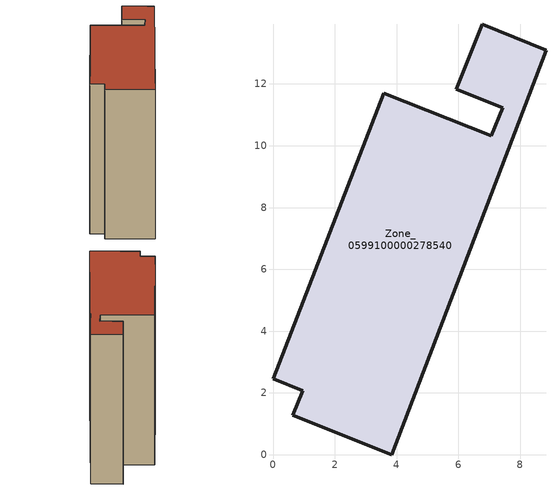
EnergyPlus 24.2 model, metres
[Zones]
Zone_0599100000278540
 floor ground (C_G): 7.44,11.23 5.94,11.82 6.77,13.93 8.84,13.1 3.85,0 0.64,1.28 0.96,2.07 0,2.46 3.59,11.7 7.07,10.32 z3.98
 wall outside (C_F): 0.96,2.07 0.64,1.28 3.85,0 8.84,13.1 6.77,13.93 5.94,11.82 7.44,11.23 7.07,10.32 3.59,11.7 0,2.46 0.96,2.07 z3.98:15.22
 roof outside (C_R): 7.44,11.23 7.07,10.32 3.59,11.7 0,2.46 0.96,2.07 0.64,1.28 3.85,0 8.84,13.1 6.77,13.93 5.94,11.82 z15.22
[BUILDING]
Pand.0599100000278540: North Axis=0; Terrain=City; Loads Convergence Tolerance Value=0.04; Temperature Convergence Tolerance Value=0.4; Solar Distribution=FullExterior; Maximum Number of Warmup Days=25; Minimum Number of Warmup Days=1
[Site:Location]
Rotterdam.The.Hague.AP_ZH_NLD Design_Conditions: Latitude=51.96; Longitude=4.45; Time Zone=1; Elevation=-4.5
[SITE:GROUNDTEMPERATURE:BUILDINGSURFACE]
18, 18, 18, 18, 18, 18, 18, 18, 18, 18, 18, 18
[MATERIAL] Thermal Absorptance=0.9; Solar Absorptance=0.7; Visible Absorptance=0.7
Name | Roughness | Thickness | Conductivity | Density | Specific Heat
G.TI.1975-1991 | MediumSmooth | 0.15 | 0.288461 | 540 | 1210
F.TI.1975-1991 | Rough | 0.3 | 0.230769 | 1920 | 840
R.TI.1975-1991 | MediumRough | 0.2 | 0.153846 | 1500 | 1000
[CONSTRUCTION]
C_G: G.TI.1975-1991
C_F: F.TI.1975-1991
C_R: R.TI.1975-1991
[ZONE]
Zone_0599100000278540: Type=1; Multiplier=1; Ceiling Height=Autocalculate; Volume=Autocalculate; Floor Area=autocalculate; Part of Total Floor Area=Yes
[ZONEINFILTRATION:DESIGNFLOWRATE]
Infil_Zone_0599100000278540: Zone or ZoneList or Space or SpaceList=Zone_0599100000278540; Schedule=AlwaysOn; Design Flow Rate Calculation Method=Flow/Area; Flow Rate per Floor Area=0.003; Constant Term Coefficient=1; Temperature Term Coefficient=0; Velocity Term Coefficient=0; Velocity Squared Term Coefficient=0
[HVACTEMPLATE:ZONE:IDEALLOADSAIRSYSTEM]
Zone_0599100000278540: Maximum Heating Supply Air Temperature=50; Minimum Cooling Supply Air Temperature=13; Maximum Heating Supply Air Humidity Ratio=0.0156; Minimum Cooling Supply Air Humidity Ratio=0.0077; Heating Limit=NoLimit; Cooling Limit=NoLimit; Dehumidification Control Type=ConstantSensibleHeatRatio; Cooling Sensible Heat Ratio=0.7; Dehumidification Setpoint=60; Humidification Control Type=None; Humidification Setpoint=30; Outdoor Air Method=None; Outdoor Air Flow Rate per Person=0.00944; Outdoor Air Flow Rate per Zone Floor Area=0; Outdoor Air Flow Rate per Zone=0; Demand Controlled Ventilation Type=None; Outdoor Air Economizer Type=NoEconomizer; Heat Recovery Type=None; Sensible Heat Recovery Effectiveness=0.7; Latent Heat Recovery Effectiveness=0.65
[ZONECONTROL:THERMOSTAT]
ThermostatControl_Zone_0599100000278540: Zone or ZoneList=Zone_0599100000278540; Control Type Schedule=DualSetpointControlType; Control 1=Thermostat_Zone_0599100000278540; Temperature Difference Between Cutout And Setpoint=0
[THERMOSTATSETPOINT:DUALSETPOINT]
Thermostat_Zone_0599100000278540: Heating Setpoint Temperature Schedule=HeatingSetpoint_Zone_0599100000278540; Cooling Setpoint Temperature Schedule=CoolingSetpoint_Zone_0599100000278540
[SCHEDULE:COMPACT]
HeatingSetpoint_Zone_0599100000278540: Through: 12/31, For: AllDays, Until: 24:00, 21
CoolingSetpoint_Zone_0599100000278540: Through: 12/31, For: AllDays, Until: 24:00, 24
DualSetpointControlType: Through: 12/31, For: AllDays, Until: 24:00, 4
AlwaysOn: Through: 12/31, For: AllDays, Until: 24:00, 1
